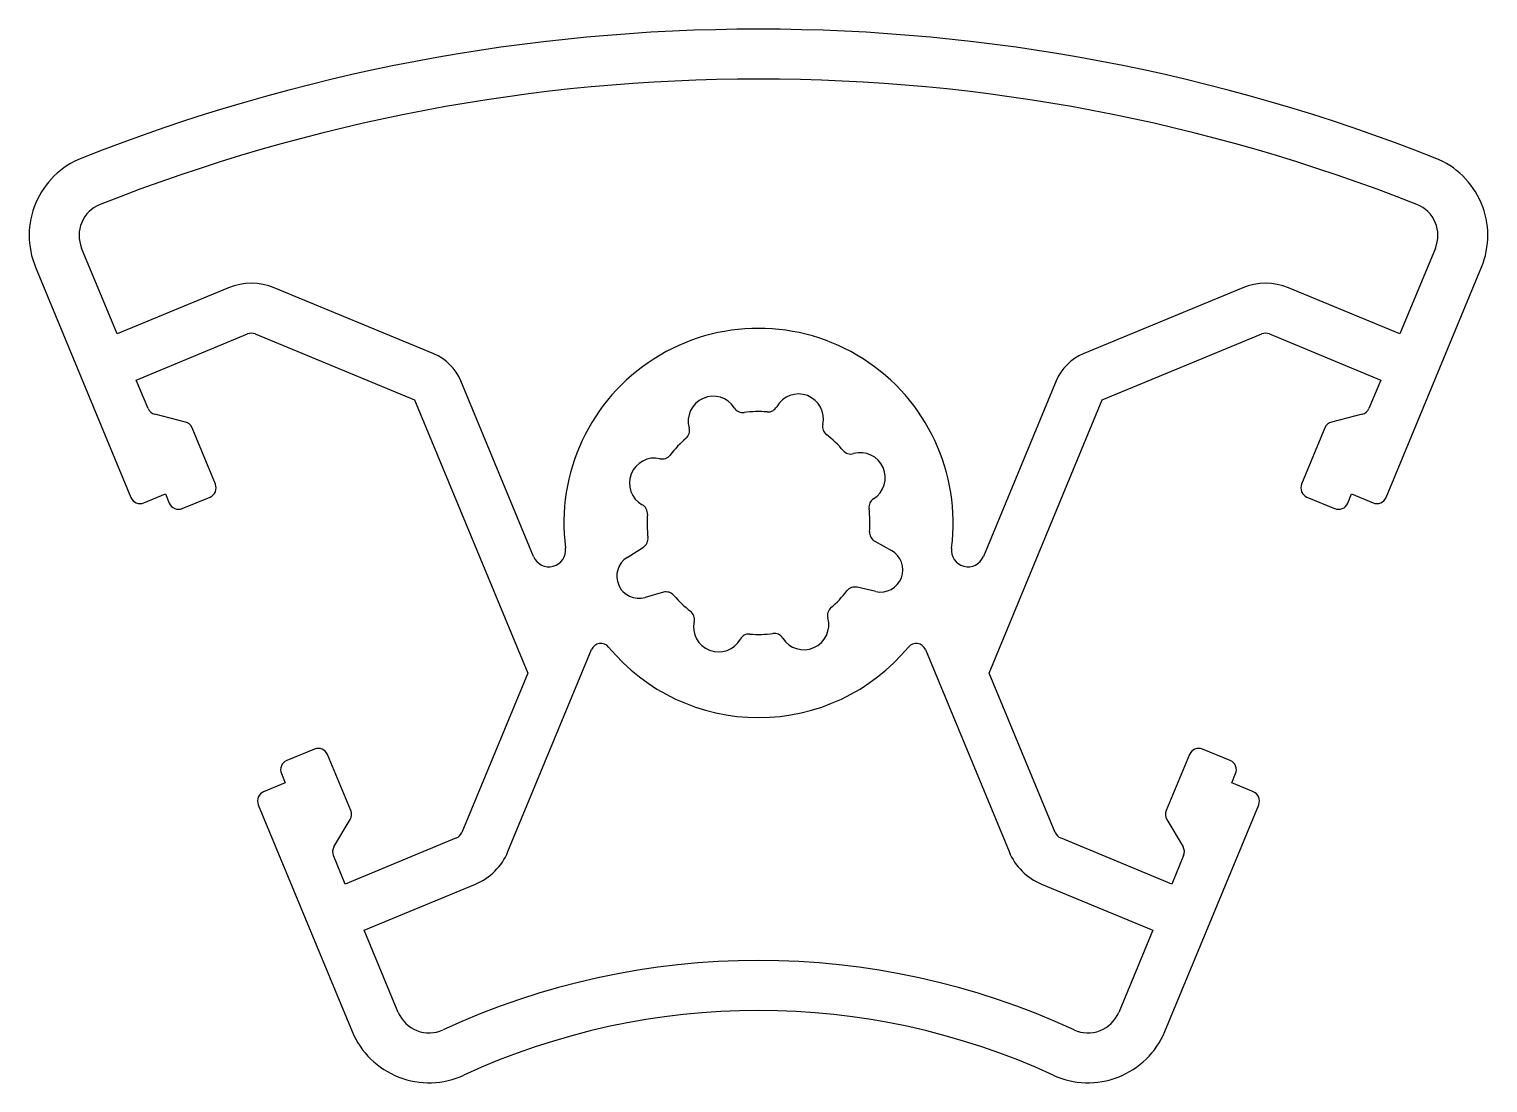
# Model space of a CAD drawing. Extents: x 688.9 to 732.7, y 555.5 to 587.2.
import ezdxf

# ---------------------------------------------------------------- set-up
doc = ezdxf.new("R2010")
doc.units = 0
doc.layers.get('0').update_dxf_attribs({"linetype": 'CONTINUOUS'})

msp = doc.modelspace()

# ---------------------------------------------------------------- linework, layer by layer
for p, q in [((691.55, 578.015), (690.482, 580.594)), ((731.164, 580.594), (730.095, 578.015)), ((689.096, 580.02), (691.963, 573.099)), ((729.682, 573.099), (732.549, 580.02)), ((694.895, 579.4), (691.55, 578.015)), ((701.064, 577.415), (696.272, 579.4)), ((725.373, 579.4), (720.581, 577.415)), ((730.095, 578.015), (726.751, 579.4)), ((692.124, 576.629), (695.469, 578.015)), ((695.698, 578.015), (700.49, 576.03)), ((721.155, 576.03), (725.947, 578.015)), ((726.177, 578.015), (729.521, 576.629)), ((692.478, 575.775), (692.124, 576.629)), ((704.063, 571.323), (701.876, 576.604)), ((719.769, 576.604), (717.582, 571.323)), ((729.521, 576.629), (729.167, 575.775)), ((700.49, 576.03), (703.892, 567.818)), ((717.753, 567.818), (721.155, 576.03)), ((693.601, 575.363), (692.681, 575.599)), ((728.964, 575.599), (728.044, 575.363)), ((694.502, 573.501), (693.804, 575.187)), ((727.841, 575.187), (727.143, 573.501)), ((692.355, 572.936), (693.002, 573.204)), ((693.002, 573.204), (693.116, 572.927)), ((693.508, 572.765), (694.34, 573.109)), ((727.305, 573.109), (728.137, 572.765)), ((728.529, 572.927), (728.644, 573.204)), ((728.644, 573.204), (729.29, 572.936)), ((706.875, 571.298), (707.363, 571.605)), ((714.315, 571.786), (714.819, 571.505)), ((714.345, 570.271), (713.783, 570.4)), ((707.967, 570.248), (707.412, 570.091)), ((703.293, 562.451), (705.808, 568.524)), ((715.837, 568.524), (718.352, 562.451)), ((703.892, 567.818), (701.907, 563.025)), ((719.738, 563.025), (717.753, 567.818)), ((697.478, 565.533), (696.646, 565.189)), ((724.999, 565.189), (724.167, 565.533)), ((698.568, 563.685), (697.87, 565.371)), ((723.775, 565.371), (723.077, 563.685)), ((696.484, 564.797), (696.599, 564.52)), ((725.046, 564.52), (725.161, 564.797)), ((696.599, 564.52), (695.952, 564.252)), ((725.693, 564.252), (725.046, 564.52)), ((695.79, 563.86), (698.613, 557.045)), ((723.033, 557.045), (725.855, 563.86)), ((698.065, 562.6), (698.549, 563.417)), ((723.096, 563.417), (723.58, 562.6)), ((701.745, 562.863), (698.4, 561.478)), ((723.245, 561.478), (719.901, 562.863)), ((698.4, 561.478), (698.046, 562.332)), ((723.599, 562.332), (723.245, 561.478)), ((698.974, 560.092), (702.319, 561.477)), ((719.327, 561.477), (722.671, 560.092)), ((699.998, 557.619), (698.974, 560.092)), ((722.671, 560.092), (721.647, 557.619))]:
    msp.add_line(p, q)
for centre, radius, start, end in [((710.823, 531.868), 55.308, 68.4268, 111.5732), ((710.823, 531.868), 53.808, 68.4268, 111.5732), ((691.406, 580.977), 2.5, 111.5732, 202.5), ((730.24, 580.977), 2.5, 337.5, 68.4268), ((691.406, 580.977), 1, 111.5732, 202.5), ((730.24, 580.977), 1, 337.5, 68.4268), ((695.583, 577.737), 1.8, 67.5, 112.5), ((726.062, 577.737), 1.8, 67.5, 112.5), ((710.823, 572.332), 5.85, 352.6063, 187.3937), ((695.583, 577.737), 0.3, 67.5, 112.5), ((726.062, 577.737), 0.3, 67.5, 112.5), ((700.49, 576.03), 1.5, 22.5, 67.5), ((721.155, 576.03), 1.5, 112.5, 157.5), ((709.46, 575.392), 0.75, 32.1425, 195.8395), ((712.024, 575.459), 0.75, 347.1425, 150.8395), ((692.755, 575.889), 0.3, 202.5, 255.6301), ((710.35, 575.951), 0.3, 212.1425, 277.4462), ((710.823, 572.332), 3.35, 85.5358, 97.4462), ((711.107, 575.971), 0.3, 265.5358, 330.8395), ((728.89, 575.889), 0.3, 284.3699, 337.5), ((693.527, 575.072), 0.3, 22.5, 75.6301), ((708.45, 575.106), 0.3, 310.5358, 15.8395), ((713.047, 575.225), 0.3, 167.1425, 232.4462), ((728.119, 575.072), 0.3, 104.3699, 157.5), ((710.823, 572.332), 3.35, 130.5358, 142.4462), ((710.823, 572.332), 3.35, 40.5358, 52.4462), ((707.695, 573.533), 0.75, 77.1425, 240.8395), ((707.929, 574.556), 0.3, 257.1425, 322.4462), ((713.597, 574.704), 0.3, 220.5358, 285.8395), ((713.883, 573.694), 0.75, 302.1425, 105.8395), ((694.225, 573.386), 0.3, 292.5, 22.5), ((727.42, 573.386), 0.3, 157.5, 247.5), ((692.24, 573.214), 0.3, 202.5, 292.5), ((693.394, 573.042), 0.3, 202.5, 292.5), ((714.442, 572.805), 0.3, 122.1425, 187.4462), ((728.252, 573.042), 0.3, 247.5, 337.5), ((729.405, 573.214), 0.3, 247.5, 337.5), ((707.184, 572.616), 0.3, 355.5358, 60.8395), ((710.823, 572.332), 3.35, 175.5358, 187.4462), ((710.823, 572.332), 3.35, 355.5358, 7.4462), ((714.462, 572.048), 0.3, 175.5358, 240.8395), ((707.203, 571.859), 0.3, 302.1425, 7.4462), ((704.525, 571.515), 0.5, 202.5, 7.3937), ((707.23, 570.733), 0.667, 122.1425, 285.8395), ((714.494, 570.922), 0.667, 257.1425, 60.8395), ((717.12, 571.515), 0.5, 172.6063, 337.5), ((710.823, 572.332), 3.35, 310.5358, 322.4462), ((713.716, 570.107), 0.3, 77.1425, 142.4462), ((708.049, 569.96), 0.3, 40.5358, 105.8395), ((710.823, 572.332), 3.35, 220.5358, 232.4462), ((708.598, 569.438), 0.3, 347.1425, 52.4462), ((712.185, 569.271), 0.75, 212.1425, 15.8395), ((713.195, 569.558), 0.3, 130.5358, 195.8395), ((709.622, 569.204), 0.75, 167.1425, 330.8395), ((710.538, 568.693), 0.3, 85.5358, 150.8395), ((710.823, 572.332), 3.35, 265.5358, 277.4462), ((711.296, 568.713), 0.3, 32.1425, 97.4462), ((706.086, 568.41), 0.3, 39.6242, 157.5), ((710.823, 572.332), 5.85, 219.6236, 320.3763), ((715.56, 568.41), 0.3, 22.5, 140.3763), ((697.593, 565.256), 0.3, 22.5, 112.5), ((724.053, 565.256), 0.3, 67.5, 157.5), ((696.761, 564.912), 0.3, 112.5, 202.5), ((724.884, 564.912), 0.3, 337.5, 67.5), ((696.067, 563.975), 0.3, 112.5, 202.5), ((725.578, 563.975), 0.3, 337.5, 67.5), ((698.291, 563.57), 0.3, 329.3699, 22.5), ((723.354, 563.57), 0.3, 157.5, 210.6301), ((701.63, 563.14), 0.3, 292.5, 337.5), ((720.015, 563.14), 0.3, 202.5, 247.5), ((698.323, 562.447), 0.3, 149.3699, 202.5), ((701.63, 563.14), 1.8, 292.5, 337.5), ((720.015, 563.14), 1.8, 202.5, 247.5), ((723.322, 562.447), 0.3, 337.5, 30.6301), ((710.823, 536.573), 22.605, 65.2023, 114.7977), ((700.922, 558.002), 1, 202.5, 294.7977), ((710.823, 536.573), 21.105, 65.2023, 114.7977), ((720.723, 558.002), 1, 245.2023, 337.5), ((700.922, 558.002), 2.5, 202.5, 294.7977), ((720.723, 558.002), 2.5, 245.2023, 337.5)]:
    msp.add_arc(centre, radius, start, end)

doc.saveas('drawing.dxf')
